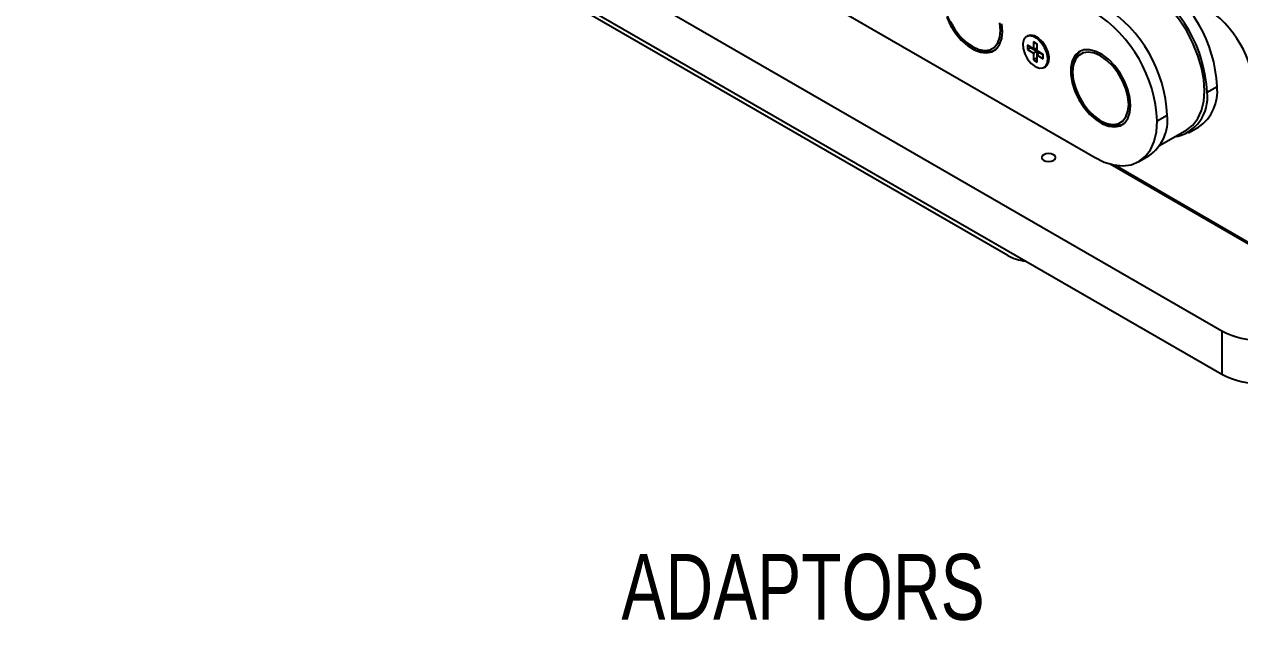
# Model space of a CAD drawing. Header units: millimetres. Extents: x 5 to 292, y 4 to 204.
# Drawn here: x 174 to 242.4, y 111.5 to 145.1 of the extents above; entities that cross this region are included whole.
import ezdxf

# ---------------------------------------------------------------- set-up
doc = ezdxf.new("R2010")
doc.units = ezdxf.units.MM
doc.layers.add('LAYER_1', color=179, linetype='Continuous')
doc.styles.add('SLDTEXTSTYLE0', font='TXT', dxfattribs={"width": 0.75})

msp = doc.modelspace()

# ---------------------------------------------------------------- linework, layer by layer
at = {"color": 7, "linetype": 'Continuous', "lineweight": 25}
for p, q in [((174.001, 166.736), (241.36, 127.85)), ((174.001, 164.286), (241.36, 125.401)), ((229.318, 132.089), (200.821, 148.539)), ((217.078, 147.494), (234.19, 137.615)), ((230.437, 144.442), (230.366, 144.401)), ((227.312, 143.798), (227.362, 143.767)), ((227.362, 143.767), (227.538, 143.676)), ((230.76, 143.719), (230.424, 143.913)), ((230.424, 143.913), (230.424, 143.668)), ((230.617, 143.779), (230.424, 143.668)), ((230.424, 143.668), (230.76, 143.474)), ((230.617, 143.801), (230.617, 143.779)), ((230.617, 143.779), (230.953, 143.585)), ((230.76, 144.107), (230.76, 143.719)), ((230.972, 143.984), (230.76, 144.107)), ((230.953, 143.711), (230.76, 143.719)), ((230.953, 143.585), (230.76, 143.474)), ((230.953, 143.995), (230.953, 143.711)), ((230.953, 143.585), (230.953, 143.197)), ((230.972, 143.596), (230.972, 143.984)), ((231.308, 143.402), (230.972, 143.596)), ((230.76, 143.474), (230.76, 143.086)), ((230.953, 143.197), (230.76, 143.086)), ((230.76, 143.086), (230.972, 142.963)), ((230.953, 143.197), (230.972, 143.186)), ((231.062, 143.522), (230.972, 143.351)), ((230.972, 142.963), (230.972, 143.351)), ((230.972, 143.351), (231.308, 143.157)), ((231.062, 143.522), (231.308, 143.38)), ((231.308, 143.157), (231.308, 143.402)), ((231.366, 142.669), (231.437, 142.71)), ((240.525, 141.273), (241.091, 141.6)), ((234.524, 139.635), (234.574, 139.603)), ((234.574, 139.603), (234.75, 139.513)), ((237.725, 139.657), (238.291, 139.984)), ((237.855, 138.272), (239.39, 139.157)), ((239.49, 138.984), (240.055, 139.311)), ((236.689, 137.368), (237.255, 137.694)), ((235.075, 137.234), (243.212, 132.537)), ((235.313, 137.178), (243.212, 132.618)), ((241.36, 127.85), (241.36, 125.401))]:
    msp.add_line(p, q, dxfattribs=at)
at = {"color": 7, "linetype": 'Continuous', "lineweight": 25, "flags": 128}
for points in [[(239.39, 139.157), (239.39, 139.158), (239.736, 139.426), (240.014, 139.789), (240.218, 140.24), (240.342, 140.766), (240.384, 141.355), (240.342, 141.992), (240.218, 142.662), (240.014, 143.348), (239.736, 144.033), (239.39, 144.7), (238.985, 145.334), (238.531, 145.917), (238.039, 146.437), (237.521, 146.879), (236.99, 147.234)], [(225.886, 145.488), (226.106, 145.025), (226.384, 144.592), (226.706, 144.209), (227.058, 143.893), (227.422, 143.66), (227.782, 143.521), (228.121, 143.481), (228.422, 143.543), (228.673, 143.704), (228.861, 143.956), (228.978, 144.288), (229.017, 144.684)], [(226.097, 145.234), (226.347, 144.801), (226.646, 144.411), (226.98, 144.084), (227.331, 143.836)], [(227.331, 143.836), (227.682, 143.679), (228.015, 143.621), (228.314, 143.665), (228.564, 143.81), (228.752, 144.047), (228.869, 144.364), (228.908, 144.747), (228.869, 145.175)], [(229.017, 144.684), (228.978, 145.125)], [(230.866, 142.718), (231.096, 142.63), (231.3, 142.64), (231.458, 142.747), (231.552, 142.939), (231.571, 143.196), (231.514, 143.489), (231.386, 143.788), (231.203, 144.059), (230.983, 144.273), (230.75, 144.408), (230.53, 144.447), (230.346, 144.388), (230.219, 144.237), (230.161, 144.009), (230.181, 143.73), (230.274, 143.43), (230.432, 143.141), (230.637, 142.895), (230.866, 142.718)], [(231.437, 142.71), (231.529, 142.787), (231.622, 142.98), (231.642, 143.236), (231.584, 143.53), (231.457, 143.828), (231.273, 144.1), (231.053, 144.314), (230.821, 144.448), (230.6, 144.488), (230.437, 144.442)], [(236.23, 140.52), (236.19, 140.962), (236.074, 141.428), (235.886, 141.897), (235.635, 142.348), (235.333, 142.758), (234.994, 143.11), (234.634, 143.386), (234.27, 143.573), (233.919, 143.663), (233.597, 143.652), (233.319, 143.54), (233.098, 143.332), (232.945, 143.038), (232.867, 142.672), (232.867, 142.251), (232.945, 141.795), (233.098, 141.324), (233.319, 140.861), (233.597, 140.428), (233.919, 140.045), (234.27, 139.73), (234.634, 139.497), (234.994, 139.357), (235.333, 139.317), (235.635, 139.379), (235.886, 139.54), (236.074, 139.793), (236.19, 140.124), (236.23, 140.52)], [(234.543, 139.672), (234.894, 139.515), (235.228, 139.457), (235.527, 139.502), (235.777, 139.646), (235.965, 139.883), (236.081, 140.201), (236.121, 140.583), (236.081, 141.011), (235.965, 141.464), (235.777, 141.918), (235.527, 142.35), (235.228, 142.74), (234.894, 143.067), (234.543, 143.316), (234.192, 143.473), (233.859, 143.531), (233.559, 143.486), (233.31, 143.342), (233.122, 143.105), (233.005, 142.787), (232.965, 142.405), (233.005, 141.976), (233.122, 141.524), (233.31, 141.07), (233.559, 140.637), (233.859, 140.248), (234.192, 139.92), (234.543, 139.672)], [(234.19, 137.615), (234.743, 137.346), (235.282, 137.184), (235.795, 137.134), (236.268, 137.195), (236.69, 137.368), (237.05, 137.647), (237.34, 138.026), (237.552, 138.495), (237.682, 139.043), (237.725, 139.657)], [(231.891, 137.758), (231.765, 137.806), (231.616, 137.824), (231.466, 137.806), (231.34, 137.758), (231.255, 137.685), (231.226, 137.598), (231.255, 137.512), (231.34, 137.439), (231.466, 137.39), (231.616, 137.373), (231.765, 137.39), (231.891, 137.439), (231.976, 137.512), (232.006, 137.598), (231.976, 137.685), (231.891, 137.758)]]:
    msp.add_lwpolyline(points, dxfattribs=at)
at = {"color": 7, "linetype": 'Continuous', "lineweight": 25}
for centre, radius, start, end in [((233.383, 141.232), 7.717, 2.73147, 57.26855), ((232.817, 140.906), 7.717, 2.73147, 57.26855), ((230.017, 139.289), 7.717, 2.73147, 57.26855), ((230.583, 139.616), 7.717, 2.73147, 57.26855), ((237.097, 140.928), 6.121, 2.47639, 57.52363), ((228.15, 144.672), 1.125, 241.45835, 293.30325), ((234.128, 142.681), 1.154, 127.37967, 177.8694), ((238.653, 141.324), 2.454, 304.86225, 6.44991), ((238.317, 140.954), 2.232, 279.61607, 8.24145), ((235.362, 140.509), 1.125, 241.45835, 293.30325), ((235.852, 139.708), 2.454, 304.86225, 6.44991), ((230.601, 134.434), 2.674, 241.31236, 263.89383), ((243.601, 132.177), 4.872, 242.60969, 297.39031), ((243.601, 129.727), 4.872, 242.60969, 297.39031)]:
    msp.add_arc(centre, radius, start, end, dxfattribs=at)
for points, knots in [([(225.726, 146.82), (225.718, 146.734), (225.698, 146.519), (225.749, 146.137), (225.863, 145.696), (226.045, 145.257), (226.268, 144.85), (226.448, 144.616), (226.532, 144.507)], [0, 0, 0, 0, 0.12178, 0.302392, 0.482991, 0.663264, 0.843356, 1, 1, 1, 1]), ([(226.532, 144.507), (226.544, 144.49), (226.649, 144.344), (226.883, 144.116), (227.136, 143.906), (227.282, 143.817), (227.312, 143.798)], [0, 0, 0, 0, 0.054526, 0.472772, 0.89236, 1, 1, 1, 1]), ([(232.938, 142.656), (232.93, 142.57), (232.91, 142.356), (232.961, 141.973), (233.076, 141.533), (233.258, 141.093), (233.481, 140.686), (233.661, 140.452), (233.744, 140.343)], [0, 0, 0, 0, 0.12178, 0.302392, 0.482991, 0.663264, 0.843356, 1, 1, 1, 1]), ([(233.744, 140.343), (233.756, 140.326), (233.861, 140.181), (234.095, 139.953), (234.349, 139.742), (234.494, 139.653), (234.524, 139.635)], [0, 0, 0, 0, 0.054527, 0.472772, 0.892359, 1, 1, 1, 1])]:
    msp.add_open_spline(points, degree=3, knots=knots, dxfattribs=at)

# ---------------------------------------------------------------- texts
at = {"layer": 'LAYER_1', "insert": (207.584, 115.293), "char_height": 3.7042, "attachment_point": 1, "style": 'SLDTEXTSTYLE0'}
msp.add_mtext('ADAPTORS', dxfattribs=at)

doc.saveas('drawing.dxf')
